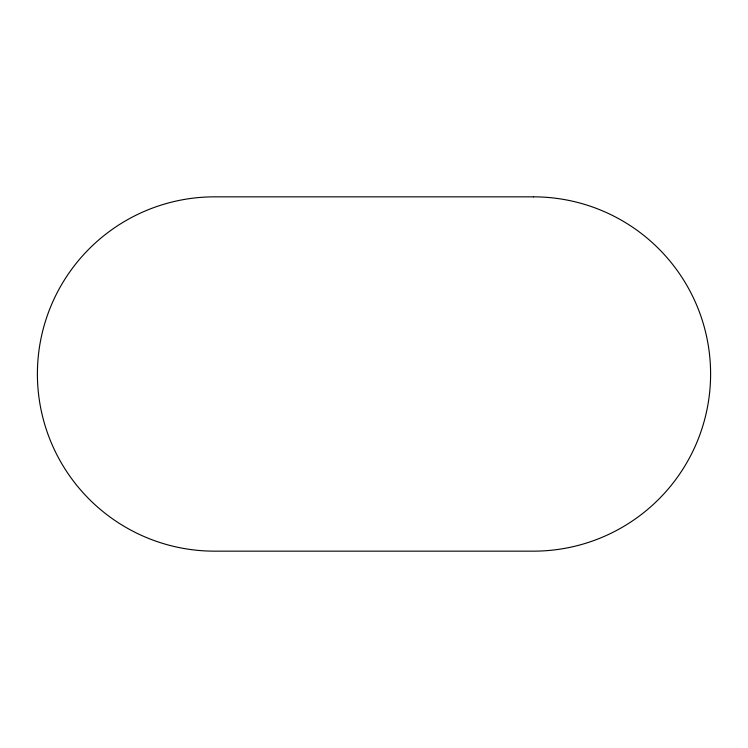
<?xml version="1.0" encoding="UTF-8"?>
<svg xmlns="http://www.w3.org/2000/svg" width="748" height="748" viewBox="0 0 748 748"><rect width="100%" height="100%" fill="white"/><g stroke="black" fill="none" stroke-linecap="round" stroke-linejoin="round"><path stroke-width="1.12" d="M533.446 196.846L214.554 196.846A177.154 177.154 0 0 0 37.4 374A177.154 177.154 0 0 0 214.554 551.154L533.446 551.154A177.154 177.154 0 0 0 710.6 374A177.154 177.154 0 0 0 533.446 196.846"/></g></svg>
